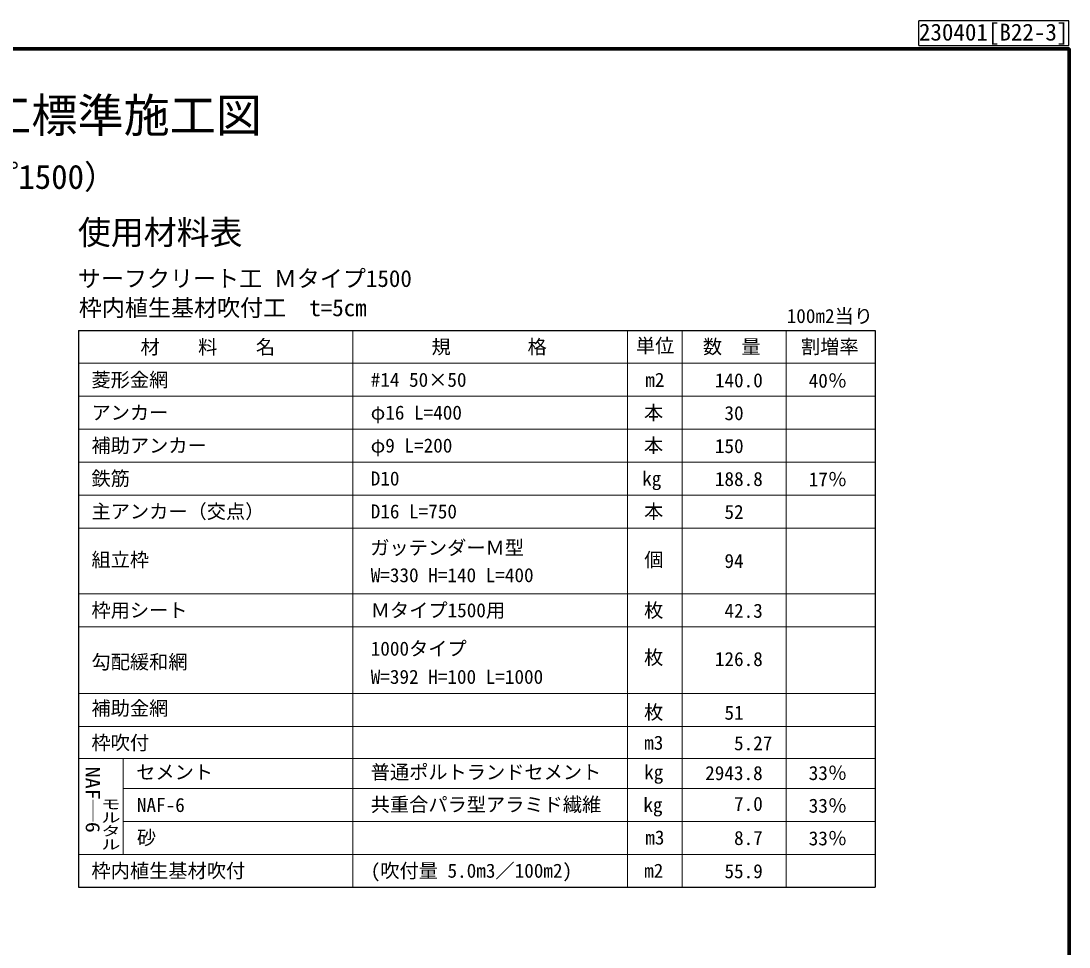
# Model space of a CAD drawing. Units: millimetres, scale not verified. Extents: x 400 to 16400, y 400 to 11650.
# Drawn here: x 10036 to 16400, y 6025 to 11650 of the extents above; entities that cross this region are included whole.
import ezdxf
from ezdxf.enums import TextEntityAlignment as Align

# ---------------------------------------------------------------- set-up
doc = ezdxf.new("R2010")
doc.units = ezdxf.units.MM
doc.header["$LTSCALE"] = 40
for name, color, linetype, lineweight in [('C-DOC', 3, 'Continuous', 25), ('C-MTR-FRAM', 5, 'Continuous', 25), ('C-MTR-LINE', 5, 'Continuous', 13), ('C-TTL', 2, 'Continuous', 70)]:
    doc.layers.add(name, color=color, linetype=linetype, lineweight=lineweight)
for name, color, linetype in [('C-MTR', 5, 'Continuous'), ('C-MTR-TXT', 5, 'Continuous'), ('C-TTL-TXT', 7, 'Continuous')]:
    doc.layers.add(name, color=color, linetype=linetype)
doc.styles.add('@ＭＳ ゴシック', font='')
doc.styles.add('ＭＳ ゴシック', font='')
doc.styles.get('@ＭＳ ゴシック').set_extended_font_data('@MS Gothic')
doc.styles.get('ＭＳ ゴシック').set_extended_font_data('MS Gothic')

msp = doc.modelspace()

# ---------------------------------------------------------------- linework, layer by layer
at = {"layer": 'C-DOC'}
msp.add_line((15488.57, 11499.95), (15488.57, 11649.95), dxfattribs=at)
msp.add_lwpolyline([(15488.57, 11499.95), (16398.57, 11499.95), (16398.57, 11649.95), (15488.57, 11649.95)], dxfattribs=at)
at = {"layer": 'C-MTR-FRAM'}
for p, q in [((10384.52, 9770.53), (10384.52, 6387.82)), ((10384.52, 9770.53), (15223.3, 9770.53)), ((15223.3, 9770.53), (15223.3, 6387.82)), ((10384.52, 6387.82), (15223.3, 6387.82))]:
    msp.add_line(p, q, dxfattribs=at)
at = {"layer": 'C-MTR-LINE'}
for p, q in [((12051.19, 9770.53), (12051.19, 6387.82)), ((13717.85, 9770.53), (13717.85, 6387.82)), ((14051.19, 9770.53), (14051.19, 6387.82)), ((14681.47, 9770.53), (14681.47, 6387.82)), ((10384.52, 9570.44), (15223.3, 9570.44)), ((10384.52, 9370.34), (15223.3, 9370.34)), ((10384.52, 9170.25), (15223.3, 9170.25)), ((10384.52, 8970.15), (15223.3, 8970.15)), ((10384.52, 8770.06), (15223.3, 8770.06)), ((10384.52, 8569.96), (15223.3, 8569.96)), ((10384.52, 8169.77), (15223.3, 8169.77)), ((11776.62, 8169.77), (11779.45, 8169.77)), ((10384.52, 7969.68), (15223.3, 7969.68)), ((10384.52, 7565.38), (15223.3, 7565.38)), ((10384.52, 7365.29), (15223.3, 7365.29)), ((10384.52, 7169.3), (15223.3, 7169.3)), ((10655.47, 7169.3), (10655.47, 6587.91)), ((10655.47, 6988.1), (15223.3, 6988.1)), ((10655.47, 6788.01), (15223.3, 6788.01)), ((10384.52, 6587.91), (15223.3, 6587.91))]:
    msp.add_line(p, q, dxfattribs=at)
at = {"layer": 'C-TTL'}
msp.add_lwpolyline([(400, 400), (16400, 400), (16400, 11480), (400, 11480)], close=True, dxfattribs=at)

# ---------------------------------------------------------------- texts
at = {"layer": 'C-DOC', "style": 'ＭＳ ゴシック'}
msp.add_text('230401[B22-3]', height=102.6, dxfattribs=at).set_placement((15488.57, 11499.95), align=Align.BOTTOM_LEFT)
at = {"layer": 'C-MTR', "style": 'ＭＳ ゴシック'}
msp.add_text('使用材料表', height=146.6, dxfattribs=at).set_placement((10381.05, 10248.36), align=Align.BOTTOM_LEFT)
at = {"layer": 'C-MTR', "style": '@ＭＳ ゴシック'}
for s, width, p in [('NAF｜6', 1.15, (10403.62, 6718.71)), ('\u3000\u3000モルタル', 0.7, (10511.75, 6608.35))]:
    msp.add_text(s, height=85.53, rotation=270, dxfattribs=dict(at, width=width)).set_placement(p, align=Align.BOTTOM_RIGHT)
at = {"layer": 'C-MTR-TXT', "style": 'ＭＳ ゴシック'}
for s, height, p in [('サーフクリート工 Ｍタイプ1500', 102.6, (10381.05, 10003.48)), ('枠内植生基材吹付工\u3000t=5cm', 102.6, (10386.67, 9825.8)), ('100m2当り', 85.53, (14685.43, 9789.44)), ('材\u3000\u3000料\u3000\u3000名', 85.53, (10761.56, 9601)), ('規\u3000\u3000\u3000\u3000格', 85.53, (12528.44, 9602.1)), ('単位', 85.53, (13769.71, 9609.1)), ('数\u3000量', 85.53, (14177.04, 9603.08)), ('割増率', 85.53, (14772.25, 9603.08)), ('菱形金網', 85.53, (10463.87, 9402)), ('#14 50×50', 85.53, (12159.51, 9402)), ('m2', 85.53, (13826.64, 9401.91)), ('140.0 ', 85.53, (14249.41, 9398.94)), ('40％', 85.53, (14819.18, 9396.75)), ('アンカー', 85.53, (10463.87, 9202.74)), ('φ16 L=400', 85.53, (12159.51, 9202.74)), ('本', 85.53, (13818.64, 9202.64)), (' 30   ', 85.53, (14249.41, 9199.68)), ('補助アンカー', 85.53, (10463.87, 9002.65)), ('φ9 L=200', 85.53, (12159.51, 9002.65)), ('本', 85.53, (13818.64, 9002.55)), ('150   ', 85.53, (14249.41, 8999.58)), ('鉄筋', 85.53, (10463.87, 8802.55)), ('D10', 85.53, (12159.51, 8802.55)), ('kg', 85.53, (13807.73, 8802.45)), ('17％', 85.53, (14819.18, 8797.3)), ('188.8 ', 85.53, (14249.41, 8799.49)), ('主アンカー（交点）', 85.53, (10463.87, 8602.46)), ('本', 85.53, (13819.73, 8602.36)), ('D16 L=750', 85.53, (12159.51, 8602.46)), (' 52   ', 85.53, (14249.41, 8599.39)), ('ガッテンダーＭ型  ', 85.53, (12156.55, 8382.2)), ('組立枠', 85.53, (10463.87, 8309.13)), ('個', 85.53, (13820.79, 8309.02)), (' 94   ', 85.53, (14249.41, 8301.71)), ('W=330 H=140 L=400', 85.53, (12159.51, 8215.36)), ('枠用シート', 85.53, (10463.87, 8002.17)), ('Ｍタイプ1500用', 85.53, (12159.51, 8002.17)), ('枚', 85.53, (13819.73, 8002.08)), (' 42.3 ', 85.53, (14249.41, 7999.11)), ('1000タイプ', 85.53, (12159.51, 7769.19)), ('枚', 85.53, (13819.73, 7716.12)), ('勾配緩和網', 85.53, (10463.87, 7688.39)), ('126.8 ', 85.53, (14249.41, 7705.76)), ('W=392 H=100 L=1000', 85.53, (12159.51, 7597.87)), ('補助金網', 85.53, (10463.87, 7407)), ('枚', 85.53, (13819.73, 7382.9)), (' 51   ', 85.53, (14249.41, 7379.93)), ('枠吹付', 85.53, (10463.87, 7197.68)), ('m3', 85.53, (13819.73, 7197.59)), ('  5.27', 85.53, (14249.41, 7194.62)), ('セメント', 85.53, (10735.38, 7018.93)), ('普通ポルトランドセメント', 85.53, (12159.51, 7018.93)), ('kg', 85.53, (13819.73, 7018.83)), ('33％', 85.53, (14819.18, 7013.68)), ('2943.8', 85.53, (14190.51, 7013.26)), ('共重合パラ型アラミド繊維', 85.53, (12159.51, 6822.17)), ('NAF-6', 85.53, (10739.74, 6819.42)), ('kg', 85.53, (13815.1, 6820.4)), ('  7.0 ', 85.53, (14249.41, 6826.51)), ('33％', 85.53, (14819.18, 6815.25)), ('砂', 85.53, (10739.74, 6620.99)), ('m3', 85.53, (13826.64, 6621.98)), ('  8.7 ', 85.53, (14249.41, 6619.01)), ('33％', 85.53, (14819.18, 6616.82)), ('枠内植生基材吹付', 85.53, (10463.87, 6420.31)), ('(吹付量 5.0m3／100m2)', 85.53, (12159.51, 6420.31)), ('m2', 85.53, (13819.73, 6420.21)), (' 55.9', 85.53, (14249.41, 6417.25))]:
    msp.add_text(s, height=height, dxfattribs=at).set_placement(p, align=Align.BOTTOM_LEFT)
at = {"layer": 'C-TTL-TXT', "color": 3, "style": 'ＭＳ ゴシック'}
msp.add_text('勾配緩和網併用簡易吹付法枠工標準施工図', height=205.3, dxfattribs=at).set_placement((6178.49, 10912.53), align=Align.BOTTOM_LEFT)
msp.add_text('（サーフクリート工\u3000Ｍタイプ1500）', height=146.6, dxfattribs=at).set_placement((10618.54, 10703.16), align=Align.MIDDLE_RIGHT)

doc.saveas('drawing.dxf')
